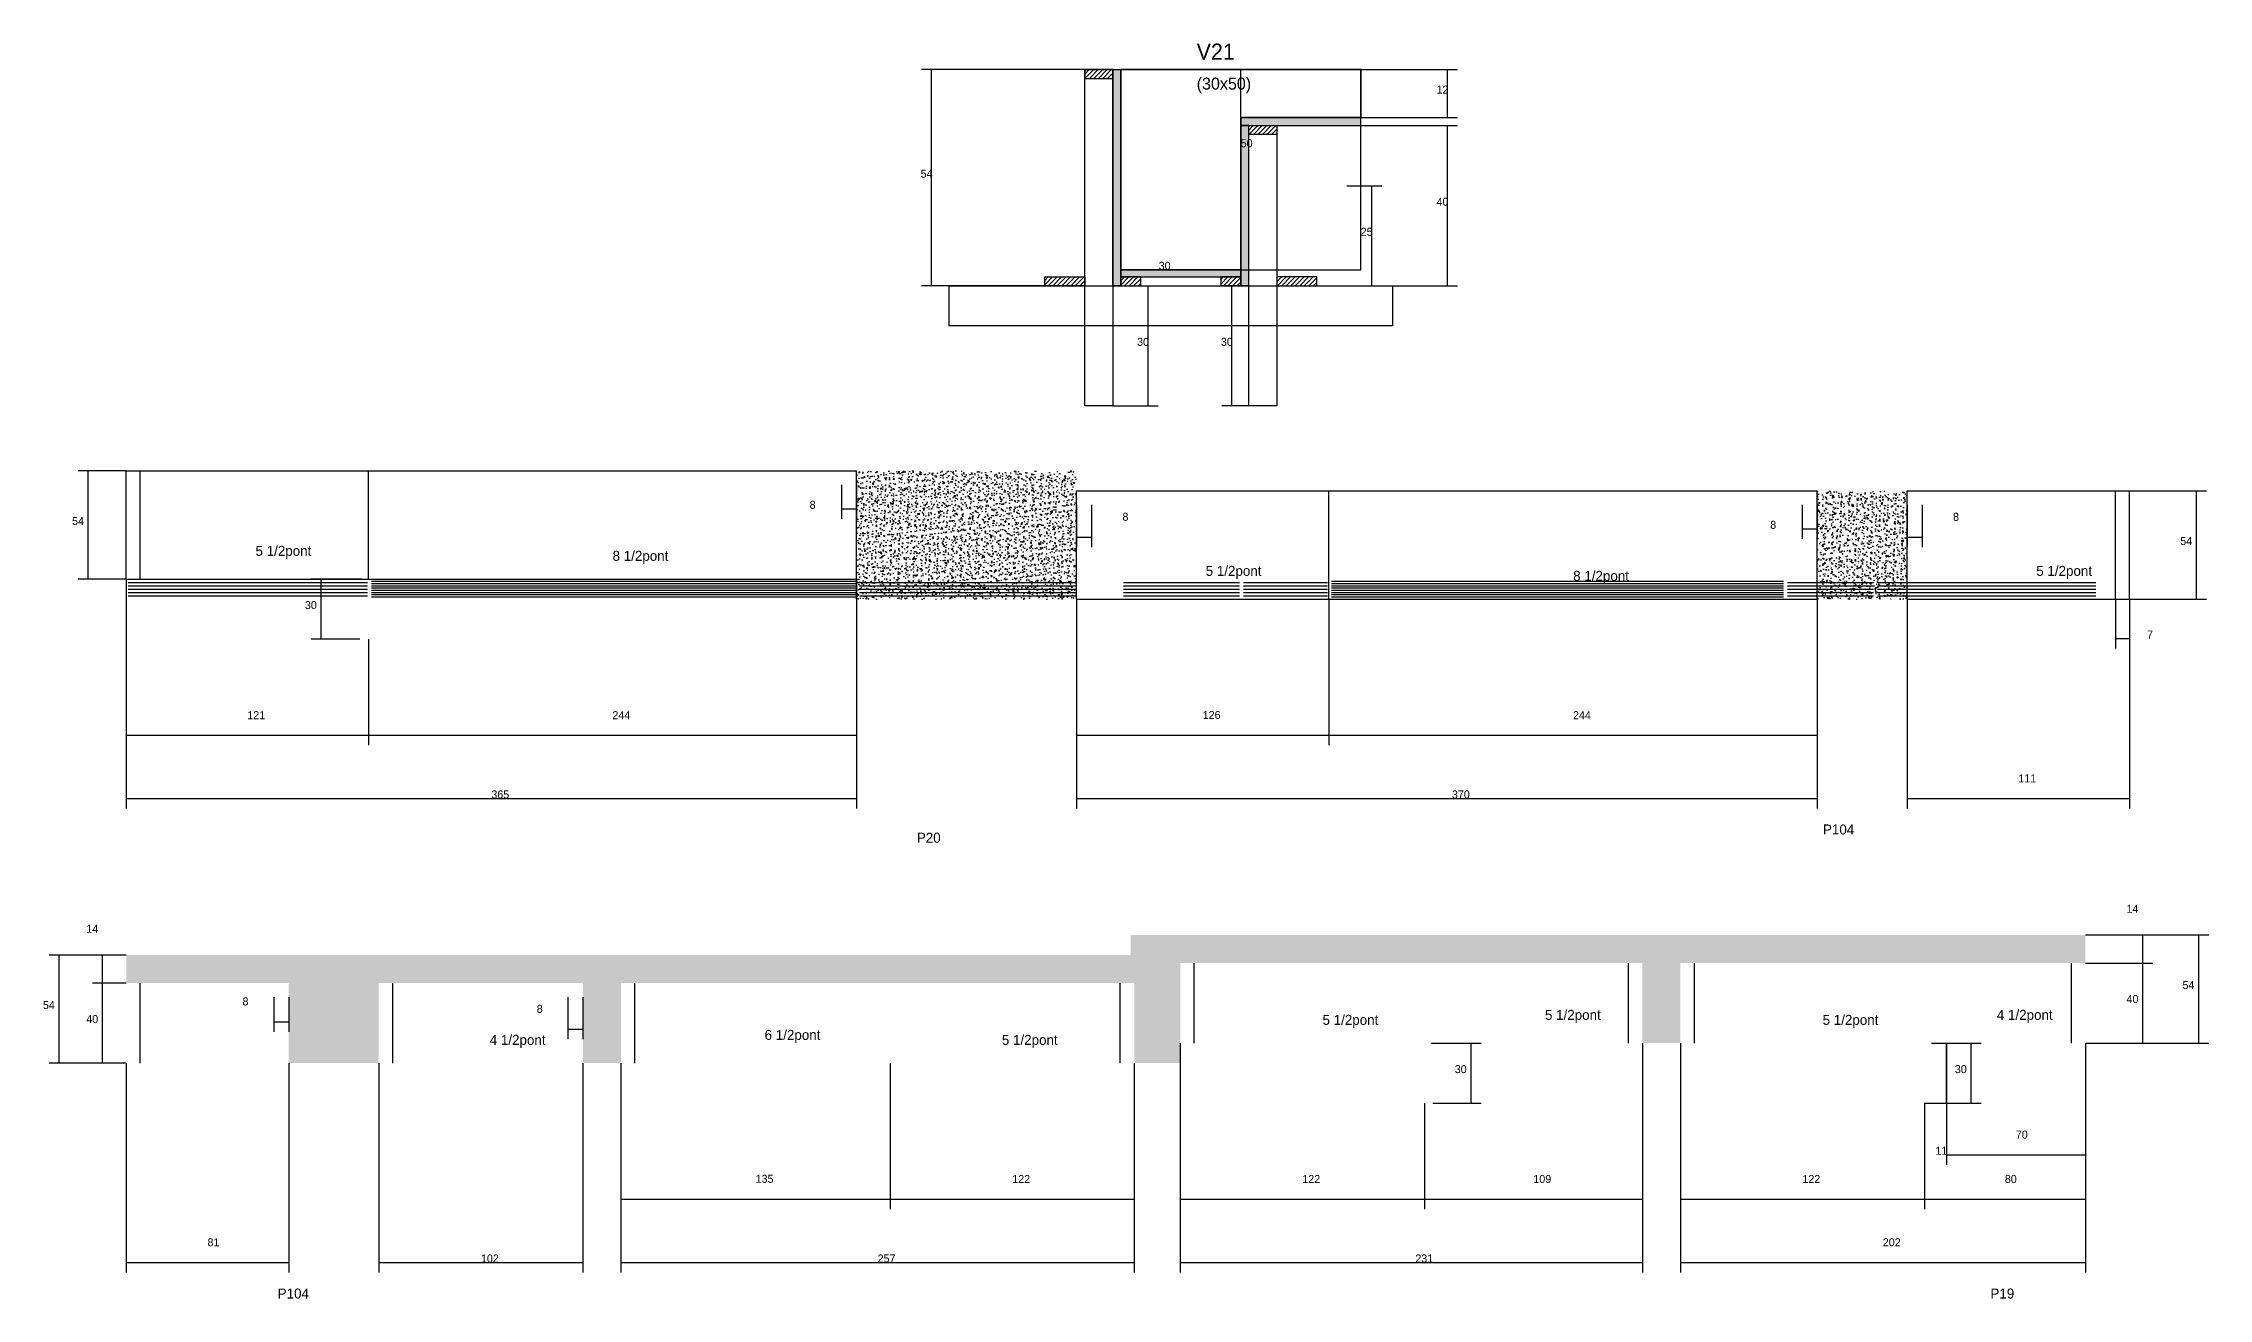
# Model space of a CAD drawing. Header units: metres. Extents: x -2848 to 22762, y -45195 to 1016.
# Drawn here: x 4223 to 5306, y -33614 to -32987 of the extents above; entities that cross this region are included whole.
import ezdxf

# ---------------------------------------------------------------- set-up
doc = ezdxf.new("R2010")
doc.units = ezdxf.units.M
for name, color, linetype in [('CONCRETO', 251, 'Continuous'), ('COTA', 4, 'Continuous'), ('Cota Seção (2x)', 4, 'Continuous'), ('Hachura', 253, 'Continuous'), ('Madeira', 126, 'Continuous'), ('NOMENCLATURA', 7, 'Continuous'), ('Painéis', 200, 'Continuous'), ('SARR_2.2x7', 40, 'Continuous'), ('Texto Seção', 7, 'Continuous')]:
    doc.layers.add(name, color=color, linetype=linetype)

msp = doc.modelspace()

# ---------------------------------------------------------------- hatches: boundary and pattern name
at = {"layer": 'COTA'}
h = msp.add_hatch(dxfattribs=at)
h.set_pattern_fill('AR-CONC', scale=0.03)
h.paths.add_polyline_path([(4629.9, -33200.5), (4629.9, -33254.5), (4629.9, -33264.5), (4739.9, -33264.5), (4739.9, -33210.5), (4739.9, -33200.5)])
h = msp.add_hatch(dxfattribs=at)
h.set_pattern_fill('AR-CONC', scale=0.03)
h.paths.add_polyline_path([(5155.1, -33210.5), (5110.1, -33210.5), (5110.1, -33264.5), (5155.1, -33264.5)])
h = msp.add_hatch(dxfattribs=at)
h.set_pattern_fill('AR-CONC', scale=0.03)
h.paths.add_polyline_path([(4767, -33442.3), (4264.9, -33442.3), (4264.9, -33456.3), (4346.1, -33456.3), (4346.1, -33496.3), (4391.1, -33496.3), (4391.1, -33456.3), (4493.2, -33456.3), (4493.2, -33496.3), (4512.2, -33496.3), (4512.2, -33456.3), (4768.8, -33456.3), (4768.8, -33496.3), (4791.8, -33496.3), (4791.8, -33486.3), (4791.8, -33446.3), (5022.8, -33446.3), (5022.8, -33486.3), (5041.8, -33486.3), (5041.8, -33446.3), (5244.3, -33446.3), (5244.3, -33432.3), (4767, -33432.3)])
at = {"layer": 'Hachura'}
h = msp.add_hatch(dxfattribs=at)
h.set_pattern_fill('ANSI31', scale=0.5)
h.paths.add_polyline_path([(4744, -33000), (4744, -33004.4), (4744, -33004.4), (4758, -33004.4), (4758, -33004.4), (4758, -33000), (4758, -33000), (4744, -33000)])
h = msp.add_hatch(color=8, dxfattribs=at)
h.dxf.hatch_style = 1
h.paths.add_polyline_path([(4758, -33000), (4762, -33000), (4762, -33000), (4762, -33108), (4762, -33108), (4758, -33108), (4758, -33108), (4758, -33000)])
h = msp.add_hatch(color=8, dxfattribs=at)
h.dxf.hatch_style = 1
h.paths.add_polyline_path([(4882, -33028), (4882, -33024), (4882, -33024), (4822, -33024), (4822, -33024), (4822, -33028), (4822, -33028), (4882, -33028)])
h = msp.add_hatch(color=8, dxfattribs=at)
h.dxf.hatch_style = 1
h.paths.add_polyline_path([(4826, -33028), (4822, -33028), (4822, -33028), (4822, -33108), (4822, -33108), (4826, -33108), (4826, -33108), (4826, -33028)])
h = msp.add_hatch(dxfattribs=at)
h.set_pattern_fill('ANSI31', scale=0.5)
h.paths.add_polyline_path([(4840, -33028), (4840, -33032.4), (4840, -33032.4), (4826, -33032.4), (4826, -33032.4), (4826, -33028), (4826, -33028), (4840, -33028)])
h = msp.add_hatch(color=8, dxfattribs=at)
h.dxf.hatch_style = 1
h.paths.add_polyline_path([(4822, -33103.6), (4822, -33100), (4822, -33100), (4762, -33100), (4762, -33100), (4762, -33103.6), (4762, -33103.6), (4822, -33103.6)])
h = msp.add_hatch(dxfattribs=at)
h.set_pattern_fill('ANSI31', scale=0.5)
h.paths.add_polyline_path([(4724, -33108), (4724, -33103.6), (4724, -33103.6), (4744, -33103.6), (4744, -33103.6), (4744, -33108), (4744, -33108), (4724, -33108)])
h = msp.add_hatch(dxfattribs=at)
h.set_pattern_fill('ANSI31', scale=0.5)
h.paths.add_polyline_path([(4772, -33108), (4772, -33103.6), (4772, -33103.6), (4762, -33103.6), (4762, -33103.6), (4762, -33108), (4762, -33108), (4772, -33108)])
h = msp.add_hatch(dxfattribs=at)
h.set_pattern_fill('ANSI31', scale=0.5)
h.paths.add_polyline_path([(4822, -33108), (4822, -33103.6), (4822, -33103.6), (4812, -33103.6), (4812, -33103.6), (4812, -33108), (4812, -33108), (4822, -33108)])
h = msp.add_hatch(dxfattribs=at)
h.set_pattern_fill('ANSI31', scale=0.5)
h.paths.add_polyline_path([(4860, -33108), (4860, -33103.6), (4860, -33103.6), (4840, -33103.6), (4840, -33103.6), (4840, -33108), (4840, -33108), (4860, -33108)])

# ---------------------------------------------------------------- linework, layer by layer
at = {"layer": 'CONCRETO'}
for points in [[(4762, -33020), (4762, -33000), (4882, -33000), (4882, -33024), (4822, -33024), (4822, -33100), (4762, -33100), (4762, -33020)], [(4762, -33100), (4882, -33100), (4882, -33000), (4762, -33000)]]:
    msp.add_lwpolyline(points, close=True, dxfattribs=at)
at = {"layer": 'COTA'}
for p, q in [((4744, -33000), (4662.5, -33000)), ((4667.5, -33108), (4667.5, -33000)), ((4882, -33000), (4930.4, -33000)), ((4925.4, -33024), (4925.4, -33000)), ((4882, -33024), (4930.4, -33024)), ((4882, -33028), (4930.4, -33028)), ((4925.4, -33108), (4925.4, -33028)), ((4875, -33058), (4892.5, -33058)), ((4887.5, -33108), (4887.5, -33058)), ((4724, -33108), (4662.5, -33108)), ((4758, -33108), (4780.7, -33108)), ((4775.7, -33168), (4775.7, -33108)), ((4826, -33108), (4812.6, -33108)), ((4817.6, -33168), (4817.6, -33108)), ((4860, -33108), (4930.4, -33108)), ((4875, -33108), (4892.5, -33108)), ((4758, -33168), (4780.7, -33168)), ((4826, -33168), (4812.6, -33168)), ((4264.9, -33200.5), (4240.9, -33200.5)), ((4245.9, -33254.5), (4245.9, -33200.5)), ((4622.4, -33207.5), (4622.4, -33224.4)), ((4629.9, -33207.5), (4629.9, -33224.4)), ((5266.3, -33210.5), (5304.8, -33210.5)), ((5299.8, -33264.5), (5299.8, -33210.5)), ((4622.4, -33219.4), (4629.9, -33219.4)), ((4739.9, -33217.5), (4739.9, -33238.6)), ((4747.4, -33217.5), (4747.4, -33238.6)), ((5102.6, -33217.5), (5102.6, -33234.4)), ((5110.1, -33217.5), (5110.1, -33234.4)), ((5155.1, -33217.5), (5155.1, -33238.6)), ((5162.6, -33217.5), (5162.6, -33238.6)), ((5102.6, -33229.4), (5110.1, -33229.4)), ((4739.9, -33233.6), (4747.4, -33233.6)), ((5155.1, -33233.6), (5162.6, -33233.6)), ((4264.9, -33254.5), (4240.9, -33254.5)), ((4264.9, -33254.5), (4264.9, -33337.5)), ((4264.9, -33254.5), (4264.9, -33369.1)), ((4382.4, -33254.5), (4357.4, -33254.5)), ((4362.4, -33284.5), (4362.4, -33254.5)), ((4629.9, -33254.5), (4629.9, -33369.1)), ((4629.9, -33254.5), (4629.9, -33337.5)), ((4739.9, -33264.5), (4739.9, -33337.5)), ((4739.9, -33264.5), (4739.9, -33369.1)), ((4866.1, -33264.5), (4866.1, -33337.5)), ((4866.1, -33264.5), (4866.1, -33337.5)), ((5110.1, -33264.5), (5110.1, -33369.1)), ((5110.1, -33264.5), (5110.1, -33337.5)), ((5155.1, -33264.5), (5155.1, -33369.1)), ((5259.3, -33264.5), (5259.3, -33289.2)), ((5266.3, -33264.5), (5266.3, -33369.1)), ((5266.3, -33264.5), (5266.3, -33289.2)), ((5266.3, -33264.5), (5304.8, -33264.5)), ((4381.6, -33284.5), (4357.4, -33284.5)), ((4385.9, -33284.5), (4385.9, -33337.5)), ((4385.9, -33284.5), (4385.9, -33337.5)), ((5259.3, -33284.2), (5266.3, -33284.2)), ((4264.9, -33332.5), (4385.9, -33332.5)), ((4385.9, -33332.5), (4629.9, -33332.5)), ((4739.9, -33332.5), (4866.1, -33332.5)), ((4866.1, -33332.5), (5110.1, -33332.5)), ((4264.9, -33364.1), (4629.9, -33364.1)), ((4739.9, -33364.1), (5110.1, -33364.1)), ((5155.1, -33364.1), (5266.3, -33364.1)), ((5244.3, -33432.3), (5277.9, -33432.3)), ((5244.3, -33432.3), (5305.9, -33432.3)), ((5272.9, -33446.3), (5272.9, -33432.3)), ((5300.9, -33486.3), (5300.9, -33432.3)), ((4264.9, -33442.3), (4226.3, -33442.3)), ((4231.3, -33496.3), (4231.3, -33442.3)), ((4264.9, -33442.3), (4248, -33442.3)), ((4253, -33456.3), (4253, -33442.3)), ((5244.3, -33446.3), (5277.9, -33446.3)), ((5244.3, -33446.3), (5277.9, -33446.3)), ((5272.9, -33486.3), (5272.9, -33446.3)), ((4264.9, -33456.3), (4248, -33456.3)), ((4264.9, -33456.3), (4248, -33456.3)), ((4253, -33496.3), (4253, -33456.3)), ((4338.6, -33463.3), (4338.6, -33480.6)), ((4346.1, -33463.3), (4346.1, -33480.6)), ((4485.7, -33463.3), (4485.7, -33484.3)), ((4493.2, -33463.3), (4493.2, -33484.3)), ((4338.6, -33475.6), (4346.1, -33475.6)), ((4485.7, -33479.3), (4493.2, -33479.3)), ((4791.8, -33486.3), (4791.8, -33600.9)), ((4791.8, -33486.3), (4791.8, -33569.3)), ((4917.3, -33486.3), (4942.2, -33486.3)), ((4937.2, -33516.3), (4937.2, -33486.3)), ((5022.8, -33486.3), (5022.8, -33569.3)), ((5022.8, -33486.3), (5022.8, -33600.9)), ((5041.8, -33486.3), (5041.8, -33569.3)), ((5041.8, -33486.3), (5041.8, -33600.9)), ((5167.3, -33486.3), (5192.2, -33486.3)), ((5174.8, -33516.3), (5174.8, -33486.3)), ((5174.8, -33486.3), (5179.8, -33486.3)), ((5174.8, -33486.3), (5174.8, -33547.1)), ((5187.2, -33516.3), (5187.2, -33486.3)), ((5244.3, -33486.3), (5244.3, -33569.3)), ((5244.3, -33486.3), (5244.3, -33600.9)), ((5244.3, -33486.3), (5277.9, -33486.3)), ((5244.3, -33486.3), (5305.9, -33486.3)), ((5244.3, -33486.3), (5244.3, -33547.1)), ((4264.9, -33496.3), (4226.3, -33496.3)), ((4264.9, -33496.3), (4248, -33496.3)), ((4264.9, -33496.3), (4264.9, -33600.9)), ((4346.1, -33496.3), (4346.1, -33600.9)), ((4391.1, -33496.3), (4391.1, -33600.9)), ((4493.2, -33496.3), (4493.2, -33600.9)), ((4512.2, -33496.3), (4512.2, -33569.3)), ((4512.2, -33496.3), (4512.2, -33600.9)), ((4646.8, -33496.3), (4646.8, -33569.3)), ((4646.8, -33496.3), (4646.8, -33569.3)), ((4768.8, -33496.3), (4768.8, -33600.9)), ((4768.8, -33496.3), (4768.8, -33569.3)), ((4913.8, -33516.3), (4913.8, -33569.3)), ((4913.8, -33516.3), (4913.8, -33569.3)), ((4918, -33516.3), (4942.2, -33516.3)), ((5163.8, -33516.3), (5163.8, -33569.3)), ((5163.8, -33516.3), (5163.8, -33569.3)), ((5163.8, -33516.3), (5179.8, -33516.3)), ((5168, -33516.3), (5192.2, -33516.3)), ((5174.8, -33542.1), (5244.3, -33542.1)), ((4512.2, -33564.3), (4646.8, -33564.3)), ((4646.8, -33564.3), (4768.8, -33564.3)), ((4791.8, -33564.3), (4913.8, -33564.3)), ((4913.8, -33564.3), (5022.8, -33564.3)), ((5041.8, -33564.3), (5163.8, -33564.3)), ((5163.8, -33564.3), (5244.3, -33564.3)), ((4264.9, -33595.9), (4346.1, -33595.9)), ((4391.1, -33595.9), (4493.2, -33595.9)), ((4512.2, -33595.9), (4768.8, -33595.9)), ((4791.8, -33595.9), (5022.8, -33595.9)), ((5041.8, -33595.9), (5244.3, -33595.9))]:
    msp.add_line(p, q, dxfattribs=at)
at = {"layer": 'Cota Seção (2x)'}
for p, q in [((4822, -33100), (4822, -33000)), ((4822, -33000), (4827, -33000)), ((4762, -33100), (4762, -33095)), ((4762, -33100), (4822, -33100)), ((4822, -33100), (4822, -33095)), ((4822, -33100), (4827, -33100))]:
    msp.add_line(p, q, dxfattribs=at)
at = {"layer": 'Madeira'}
for points in [[(4744, -33000), (4744, -33004.4), (4758, -33004.4), (4758, -33000)], [(4744, -33000), (4758, -33000), (4758, -33168), (4744, -33168)], [(4840, -33028), (4840, -33032.4), (4826, -33032.4), (4826, -33028)], [(4840, -33168), (4826, -33168), (4826, -33028), (4840, -33028)], [(4897.9, -33128), (4676.3, -33128), (4676.3, -33108), (4897.9, -33108)], [(4724, -33108), (4724, -33103.6), (4744, -33103.6), (4744, -33108)], [(4772, -33108), (4772, -33103.6), (4762, -33103.6), (4762, -33108)], [(4822, -33108), (4822, -33103.6), (4812, -33103.6), (4812, -33108)], [(4860, -33108), (4860, -33103.6), (4840, -33103.6), (4840, -33108)]]:
    msp.add_lwpolyline(points, close=True, dxfattribs=at)
at = {"layer": 'Painéis'}
for p, q in [((4762, -33108), (4762, -33000)), ((4822, -33024), (4882, -33024)), ((4822, -33028), (4822, -33024)), ((4882, -33028), (4882, -33024)), ((4822, -33108), (4822, -33028)), ((4762, -33100), (4822, -33100)), ((4762, -33103.6), (4762, -33100)), ((4822, -33103.6), (4822, -33100)), ((4264.9, -33200.5), (4629.9, -33200.5)), ((4264.9, -33254.5), (4264.9, -33200.5)), ((4385.9, -33254.5), (4385.9, -33200.5)), ((4629.9, -33254.5), (4629.9, -33200.5)), ((4739.9, -33210.5), (5110.1, -33210.5)), ((4739.9, -33264.5), (4739.9, -33210.5)), ((4866.1, -33264.5), (4866.1, -33210.5)), ((5110.1, -33264.5), (5110.1, -33210.5)), ((5155.1, -33210.5), (5266.3, -33210.5)), ((5155.1, -33264.5), (5155.1, -33210.5)), ((5266.3, -33264.5), (5266.3, -33210.5)), ((4264.9, -33254.5), (4629.9, -33254.5)), ((4629.9, -33264.5), (4629.9, -33254.5)), ((4739.9, -33264.5), (5110.1, -33264.5)), ((5155.1, -33264.5), (5266.3, -33264.5))]:
    msp.add_line(p, q, dxfattribs=at)
for points in [[(4758, -33000), (4762, -33000), (4762, -33108), (4758, -33108)], [(4882, -33028), (4882, -33024), (4822, -33024), (4822, -33028)], [(4826, -33028), (4822, -33028), (4822, -33108), (4826, -33108)], [(4822, -33103.6), (4822, -33100), (4762, -33100), (4762, -33103.6)]]:
    msp.add_lwpolyline(points, close=True, dxfattribs=at)
at = {"layer": 'SARR_2.2x7'}
for p, q in [((4271.9, -33254.5), (4271.9, -33200.5)), ((5259.3, -33264.5), (5259.3, -33210.5)), ((4265.9, -33256.17), (4385.4, -33256.17)), ((4265.9, -33257.83), (4385.4, -33257.83)), ((4265.9, -33259.5), (4385.4, -33259.5)), ((4265.9, -33261.17), (4385.4, -33261.17)), ((4265.9, -33262.83), (4385.4, -33262.83)), ((4387.4, -33255.61), (4629.4, -33255.61)), ((4387.4, -33256.72), (4629.4, -33256.72)), ((4387.4, -33257.83), (4629.4, -33257.83)), ((4387.4, -33258.94), (4629.4, -33258.94)), ((4387.4, -33260.06), (4629.4, -33260.06)), ((4387.4, -33261.17), (4629.4, -33261.17)), ((4387.4, -33262.28), (4629.4, -33262.28)), ((4387.4, -33263.39), (4629.4, -33263.39)), ((4631.4, -33256.17), (4739.4, -33256.17)), ((4631.4, -33257.83), (4739.4, -33257.83)), ((4631.4, -33259.5), (4739.4, -33259.5)), ((4631.4, -33261.17), (4739.4, -33261.17)), ((4631.4, -33262.83), (4739.4, -33262.83)), ((4763.4, -33256.17), (4821.4, -33256.17)), ((4763.4, -33257.83), (4821.4, -33257.83)), ((4763.4, -33259.5), (4821.4, -33259.5)), ((4763.4, -33261.17), (4821.4, -33261.17)), ((4763.4, -33262.83), (4821.4, -33262.83)), ((4823.4, -33256.17), (4865.4, -33256.17)), ((4823.4, -33257.83), (4865.4, -33257.83)), ((4823.4, -33259.5), (4865.4, -33259.5)), ((4823.4, -33261.17), (4865.4, -33261.17)), ((4823.4, -33262.83), (4865.4, -33262.83)), ((4867.4, -33255.61), (5093.4, -33255.61)), ((4867.4, -33256.72), (5093.4, -33256.72)), ((4867.4, -33257.83), (5093.4, -33257.83)), ((4867.4, -33258.94), (5093.4, -33258.94)), ((4867.4, -33260.06), (5093.4, -33260.06)), ((4867.4, -33261.17), (5093.4, -33261.17)), ((4867.4, -33262.28), (5093.4, -33262.28)), ((4867.4, -33263.39), (5093.4, -33263.39)), ((5095.4, -33256.17), (5138.4, -33256.17)), ((5095.4, -33257.83), (5138.4, -33257.83)), ((5095.4, -33259.5), (5138.4, -33259.5)), ((5095.4, -33261.17), (5138.4, -33261.17)), ((5095.4, -33262.83), (5138.4, -33262.83)), ((5140.4, -33256.17), (5249.4, -33256.17)), ((5140.4, -33257.83), (5249.4, -33257.83)), ((5140.4, -33259.5), (5249.4, -33259.5)), ((5140.4, -33261.17), (5249.4, -33261.17)), ((5140.4, -33262.83), (5249.4, -33262.83)), ((4798.8, -33486.3), (4798.8, -33446.3)), ((5015.8, -33486.3), (5015.8, -33446.3)), ((5048.8, -33486.3), (5048.8, -33446.3)), ((5237.3, -33486.3), (5237.3, -33446.3)), ((4271.9, -33496.3), (4271.9, -33456.3)), ((4398.1, -33496.3), (4398.1, -33456.3)), ((4519.2, -33496.3), (4519.2, -33456.3)), ((4761.8, -33496.3), (4761.8, -33456.3))]:
    msp.add_line(p, q, dxfattribs=at)

# ---------------------------------------------------------------- texts
at = {"layer": 'COTA'}
for s, p in [('12', (4919.9, -33012)), ('54', (4662, -33054)), ('40', (4919.9, -33068)), ('25', (4882, -33083)), ('30', (4770.2, -33138)), ('30', (4812.1, -33138)), ('8', (4606.5, -33219.4)), ('8', (4762.9, -33225.4)), ('8', (5178.1, -33225.4)), ('54', (4237.8, -33227.5)), ('8', (5086.7, -33229.4)), ('54', (5291.7, -33237.5)), ('30', (4354.2, -33269.5)), ('7', (5275.1, -33284.2)), ('121', (4325.4, -33324.5)), ('244', (4507.9, -33324.5)), ('126', (4803, -33324.4)), ('244', (4988.1, -33324.5)), ('365', (4447.4, -33364.1)), ('370', (4927.6, -33364.1)), ('111', (5210.7, -33356.1)), ('14', (5264.8, -33421.2)), ('14', (4244.9, -33431.2)), ('54', (5292.8, -33459.3)), ('54', (4223.2, -33469.3)), ('8', (4323, -33467.5)), ('8', (4470.1, -33471.2)), ('40', (5264.8, -33466.3)), ('40', (4244.9, -33476.3)), ('30', (4929, -33501.3)), ('30', (5179, -33501.3)), ('70', (5209.5, -33534)), ('11', (5169.3, -33542.1)), ('135', (4579.5, -33556.1)), ('122', (4707.8, -33556.2)), ('122', (4852.8, -33556.2)), ('109', (4968.3, -33556.2)), ('122', (5102.8, -33556.2)), ('80', (5204, -33556.2)), ('81', (4305.5, -33587.8)), ('202', (5143, -33587.8)), ('102', (4442.2, -33595.9)), ('257', (4640.5, -33595.9)), ('231', (4909.3, -33595.9))]:
    msp.add_text(s, height=4, dxfattribs=at).set_placement(p)
at = {"layer": 'Cota Seção (2x)'}
for s, p in [('50', (4822, -33038.8)), ('30', (4781, -33100))]:
    msp.add_text(s, height=4, dxfattribs=at).set_placement(p)
at = {"layer": 'NOMENCLATURA'}
for s, p in [('5 1/2pont', (4329.5, -33242.9)), ('8 1/2pont', (4508, -33245.4)), ('5 1/2pont', (4804.5, -33252.9)), ('8 1/2pont', (4988.2, -33255.4)), ('5 1/2pont', (5219.7, -33252.9)), ('P20', (4660.1, -33386.2)), ('P104', (5113.1, -33382.1)), ('5 1/2pont', (4974.1, -33474.7)), ('4 1/2pont', (5200, -33474.7)), ('6 1/2pont', (4584, -33484.7)), ('5 1/2pont', (4862.9, -33477.2)), ('5 1/2pont', (5112.9, -33477.2)), ('4 1/2pont', (4446.6, -33487.2)), ('5 1/2pont', (4702.6, -33487.2)), ('P104', (4340.6, -33613.9)), ('P19', (5196.8, -33613.9))]:
    msp.add_text(s, height=5, dxfattribs=at).set_placement(p)
at = {"layer": 'Texto Seção'}
for s, height, p in [('V21', 8, (4800, -32995)), ('(30x50)', 6, (4800, -33010))]:
    msp.add_text(s, height=height, dxfattribs=at).set_placement(p)

doc.saveas('drawing.dxf')
